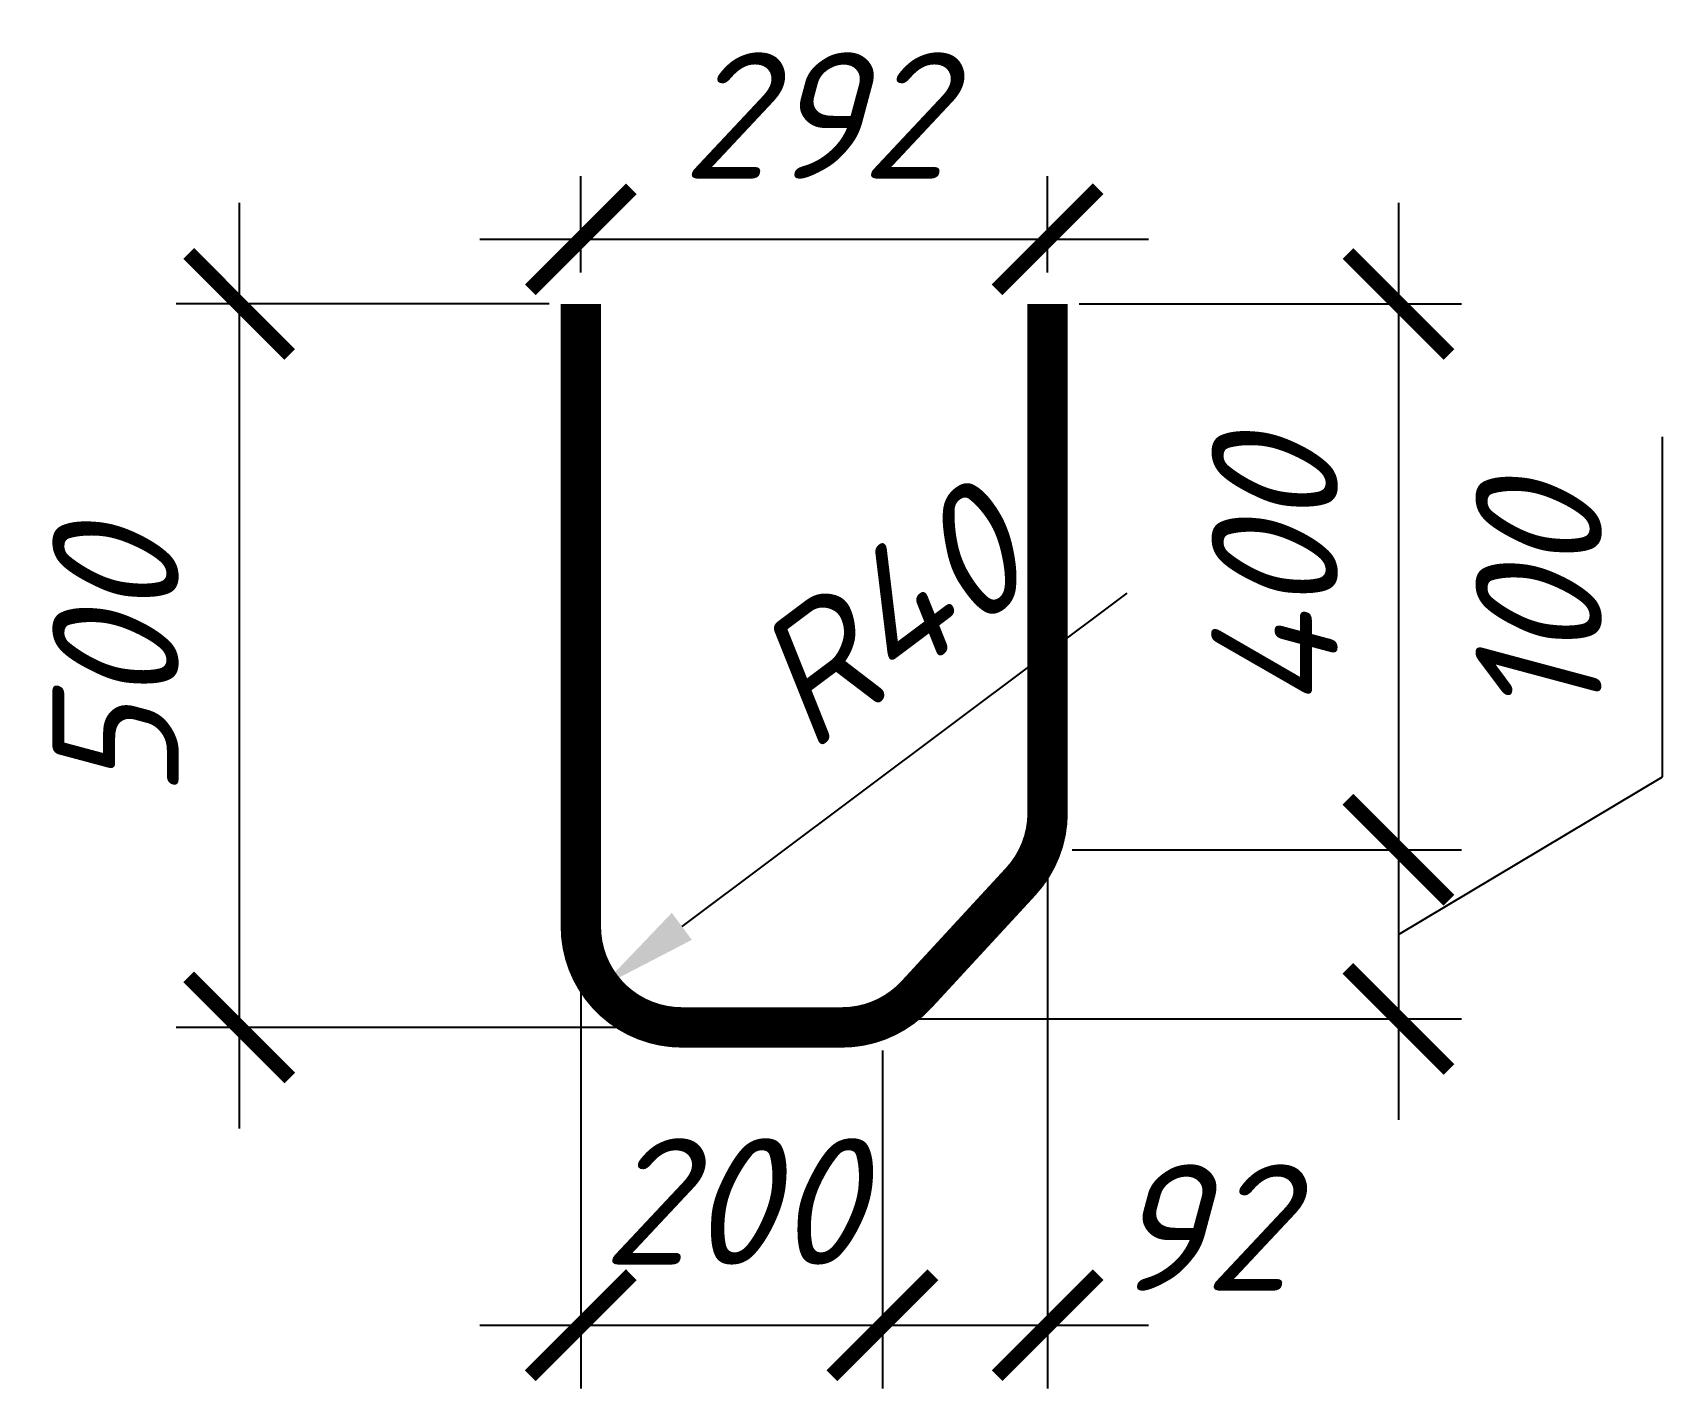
# Model space of a CAD drawing. Header units: millimetres. Extents: x -69292 to 68568, y 17750 to 120236.
# Drawn here: x -5250 to -2024, y 57704 to 60387 of the extents above; entities that cross this region are included whole.
import ezdxf

# ---------------------------------------------------------------- set-up
doc = ezdxf.new("R2010")
doc.units = ezdxf.units.MM
doc.header["$PDMODE"] = 3
doc.layers.get('0').update_dxf_attribs({"lineweight": 5})
doc.layers.get('Defpoints').update_dxf_attribs({"lineweight": 0})
doc.layers.add('#Dimensions', color=7, linetype='Continuous', lineweight=9)
doc.layers.add('#Арматура', color=152, linetype='Continuous', lineweight=30)
doc.styles.add('STEP PR', font='isocpeui.ttf')
doc.dimstyles.new('SPDS', dxfattribs={"dimscale": 10, "dimtxt": 2.5, "dimasz": 2, "dimexe": 1.25, "dimexo": 0.625, "dimtad": 1, "dimdec": 0, "dimrnd": 0.001, "dimtxsty": 'STEP PR', "dimblk": 'ARCHTICK', "dimcen": 2.5, "dimdle": 2, "dimclrd": 256, "dimclre": 256, "dimclrt": 7, "dimadec": 0, "dimazin": 2, "dimtfac": 0.75, "dimtdec": 0, "dimtmove": 1, "dimatfit": 3, "dimfxl": 1, "dimtolj": 1, "dimarcsym": 1})

# ---------------------------------------------------------------- blocks, each defined once
blk = doc.blocks.new('_ArchTick')
at = {"color": 0, "linetype": 'ByBlock', "const_width": 0.15}
blk.add_lwpolyline([(-0.5, -0.5), (0.5, 0.5)], dxfattribs=at)
blk = doc.blocks.new('*D227')
at = {"layer": '#Dimensions', "lineweight": -2, "transparency": 16777216}
for p, q in [((-4840.7, 60049.6), (-4840.7, 58218)), ((-4227.1, 59849.6), (-4965.7, 59849.6)), ((-4027.1, 58418), (-4965.7, 58418))]:
    blk.add_line(p, q, dxfattribs=at)
at = {"layer": 'Defpoints', "color": 0, "transparency": 16777216}
for p in [(-4164.6, 59849.6), (-4840.7, 58418), (-3964.6, 58418)]:
    blk.add_point(p, dxfattribs=at)
at = {"layer": '#Dimensions', "lineweight": -2, "transparency": 16777216, "xscale": 200, "yscale": 200, "zscale": 200}
for p, rotation in [((-4840.7, 59849.6), 90), ((-4840.7, 58418), 270)]:
    blk.add_blockref('_ArchTick', p, dxfattribs=dict(at, rotation=rotation))
at = {"layer": '#Dimensions', "transparency": 16777216, "insert": (-5085.7, 59133.8), "char_height": 250, "attachment_point": 5, "rotation": 90, "style": 'STEP PR'}
blk.add_mtext('\\A1;500', dxfattribs=at)
blk = doc.blocks.new('*D228')
at = {"layer": '#Dimensions', "lineweight": -2, "transparency": 16777216}
for p, q in [((-2546.1, 60049.6), (-2546.1, 58569.5)), ((-3178.1, 59849.6), (-2421.1, 59849.6)), ((-3191.9, 58769.5), (-2421.1, 58769.5))]:
    blk.add_line(p, q, dxfattribs=at)
at = {"layer": 'Defpoints', "color": 0, "transparency": 16777216}
for p in [(-3240.6, 59849.6), (-3254.4, 58769.5), (-2546.1, 58769.5)]:
    blk.add_point(p, dxfattribs=at)
at = {"layer": '#Dimensions', "lineweight": -2, "transparency": 16777216, "xscale": 200, "yscale": 200, "zscale": 200}
for p, rotation in [((-2546.1, 59849.6), 90), ((-2546.1, 58769.5), 270)]:
    blk.add_blockref('_ArchTick', p, dxfattribs=dict(at, rotation=rotation))
at = {"layer": '#Dimensions', "transparency": 16777216, "insert": (-2791.1, 59309.6), "char_height": 250, "attachment_point": 5, "rotation": 90, "style": 'STEP PR'}
blk.add_mtext('\\A1;400', dxfattribs=at)
blk = doc.blocks.new('*D229')
at = {"layer": '#Dimensions', "lineweight": -2, "transparency": 16777216}
for p, q in [((-2023.6, 58914), (-2023.6, 59586.9)), ((-2546.1, 58969.5), (-2546.1, 58234.8)), ((-2546.1, 58602.2), (-2023.6, 58914)), ((-3191.9, 58769.5), (-2421.1, 58769.5)), ((-3505, 58434.8), (-2421.1, 58434.8))]:
    blk.add_line(p, q, dxfattribs=at)
at = {"layer": 'Defpoints', "color": 0, "transparency": 16777216}
for p in [(-3254.4, 58769.5), (-3567.5, 58434.8), (-2546.1, 58434.8)]:
    blk.add_point(p, dxfattribs=at)
at = {"layer": '#Dimensions', "lineweight": -2, "transparency": 16777216, "xscale": 200, "yscale": 200, "zscale": 200}
for p, rotation in [((-2546.1, 58769.5), 90), ((-2546.1, 58434.8), 270)]:
    blk.add_blockref('_ArchTick', p, dxfattribs=dict(at, rotation=rotation))
at = {"layer": '#Dimensions', "transparency": 16777216, "insert": (-2268.6, 59250.5), "char_height": 250, "attachment_point": 5, "rotation": 90, "style": 'STEP PR'}
blk.add_mtext('\\A1;100', dxfattribs=at)
blk = doc.blocks.new('*D230')
at = {"layer": '#Dimensions', "lineweight": -2, "transparency": 16777216}
for p, q in [((-4164.6, 58555.5), (-4164.6, 57703.7)), ((-3567.5, 58372.3), (-3567.5, 57703.7)), ((-4364.6, 57828.7), (-3367.5, 57828.7))]:
    blk.add_line(p, q, dxfattribs=at)
at = {"layer": 'Defpoints', "color": 0, "transparency": 16777216}
for p in [(-4164.6, 58618), (-3567.5, 58434.8), (-3567.5, 57828.7)]:
    blk.add_point(p, dxfattribs=at)
at = {"layer": '#Dimensions', "lineweight": -2, "transparency": 16777216, "xscale": 200, "yscale": 200, "zscale": 200, "rotation": 180}
blk.add_blockref('_ArchTick', (-4164.6, 57828.7), dxfattribs=at)
at = {"layer": '#Dimensions', "lineweight": -2, "transparency": 16777216, "xscale": 200, "yscale": 200, "zscale": 200}
blk.add_blockref('_ArchTick', (-3567.5, 57828.7), dxfattribs=at)
at = {"layer": '#Dimensions', "transparency": 16777216, "insert": (-3866.1, 58073.7), "char_height": 250, "attachment_point": 5, "style": 'STEP PR'}
blk.add_mtext('\\A1;200', dxfattribs=at)
blk = doc.blocks.new('*D231')
at = {"layer": '#Dimensions', "lineweight": -2, "transparency": 16777216}
for p, q in [((-3240.6, 58779.9), (-3240.6, 57703.7)), ((-3567.5, 58372.3), (-3567.5, 57703.7)), ((-3767.5, 57828.7), (-3040.6, 57828.7))]:
    blk.add_line(p, q, dxfattribs=at)
at = {"layer": 'Defpoints', "color": 0, "transparency": 16777216}
for p in [(-3240.6, 58842.4), (-3567.5, 58434.8), (-3240.6, 57828.7)]:
    blk.add_point(p, dxfattribs=at)
at = {"layer": '#Dimensions', "lineweight": -2, "transparency": 16777216, "xscale": 200, "yscale": 200, "zscale": 200, "rotation": 180}
blk.add_blockref('_ArchTick', (-3567.5, 57828.7), dxfattribs=at)
at = {"layer": '#Dimensions', "lineweight": -2, "transparency": 16777216, "xscale": 200, "yscale": 200, "zscale": 200}
blk.add_blockref('_ArchTick', (-3240.6, 57828.7), dxfattribs=at)
at = {"layer": '#Dimensions', "transparency": 16777216, "insert": (-2938.9, 58022), "char_height": 250, "attachment_point": 5, "style": 'STEP PR'}
blk.add_mtext('\\A1;92', dxfattribs=at)
blk = doc.blocks.new('*D232')
at = {"layer": '#Dimensions', "lineweight": -2, "transparency": 16777216}
for p, q in [((-4164.6, 59912.1), (-4164.6, 60102.6)), ((-3240.6, 59912.1), (-3240.6, 60102.6)), ((-4364.6, 59977.6), (-3040.6, 59977.6))]:
    blk.add_line(p, q, dxfattribs=at)
at = {"layer": 'Defpoints', "color": 0, "transparency": 16777216}
for p in [(-3240.6, 59977.6), (-4164.6, 59849.6), (-3240.6, 59849.6)]:
    blk.add_point(p, dxfattribs=at)
at = {"layer": '#Dimensions', "lineweight": -2, "transparency": 16777216, "xscale": 200, "yscale": 200, "zscale": 200, "rotation": 180}
blk.add_blockref('_ArchTick', (-4164.6, 59977.6), dxfattribs=at)
at = {"layer": '#Dimensions', "lineweight": -2, "transparency": 16777216, "xscale": 200, "yscale": 200, "zscale": 200}
blk.add_blockref('_ArchTick', (-3240.6, 59977.6), dxfattribs=at)
at = {"layer": '#Dimensions', "transparency": 16777216, "insert": (-3702.6, 60222.6), "char_height": 250, "attachment_point": 5, "style": 'STEP PR'}
blk.add_mtext('\\A1;292', dxfattribs=at)
blk = doc.blocks.new('*D233')
at = {"layer": '#Dimensions', "lineweight": -2, "transparency": 16777216}
blk.add_line((-3083.7, 59277.6), (-3964.6, 58618), dxfattribs=at)
at = {"layer": '#Dimensions', "transparency": 16777216}
blk.add_solid([(-3984.6, 58644.7), (-3944.7, 58591.3), (-4124.7, 58498.1)], dxfattribs=at)
at = {"layer": 'Defpoints', "color": 0, "transparency": 16777216}
for p in [(-3964.6, 58618), (-4124.7, 58498.1)]:
    blk.add_point(p, dxfattribs=at)
at = {"layer": '#Dimensions', "transparency": 16777216, "insert": (-3559.9, 59227.2), "char_height": 250, "attachment_point": 5, "rotation": 36.8255, "style": 'STEP PR'}
blk.add_mtext('\\A1;R40', dxfattribs=at)

msp = doc.modelspace()

# ---------------------------------------------------------------- linework, layer by layer
at = {"layer": '#Арматура', "const_width": 80}
msp.add_lwpolyline([(-4164.6, 59849.6), (-4164.6, 58618, 0.414214), (-3964.6, 58418), (-3647.7, 58418, 0.209324), (-3500.8, 58482.3), (-3293.7, 58706.7, 0.188543), (-3240.6, 58842.4), (-3240.6, 59849.6)], format="xyb", dxfattribs=at)

# ---------------------------------------------------------------- dimensions: what is measured, and where the dimension line sits
at = {"layer": '#Dimensions'}
dim = msp.add_linear_dim(base=(-3240.6, 59977.6), p1=(-4164.6, 59849.6), p2=(-3240.6, 59849.6), text='292', dimstyle='SPDS', override={"dimscale": 100, "dimgap": 1.2, "dimrnd": 5, "dimblk1": 'ArchTick', "dimblk2": 'ArchTick', "dimsah": 1, "dimclrt": 256}, dxfattribs=at)
dim.commit()
dim.dimension.update_dxf_attribs({"geometry": '*D232', "text_midpoint": (-3702.6, 60222.6)})
for base, p1, p2, text, picture, middle in [((-4840.7, 58418), (-4164.6, 59849.6), (-3964.6, 58418), '500', '*D227', (-5085.7, 59133.8)), ((-2546.1, 58769.5), (-3240.6, 59849.6), (-3254.4, 58769.5), '400', '*D228', (-2791.1, 59309.6))]:
    dim = msp.add_linear_dim(base=base, p1=p1, p2=p2, angle=90, text=text, dimstyle='SPDS', override={"dimscale": 100, "dimgap": 1.2, "dimrnd": 5, "dimblk1": 'ArchTick', "dimblk2": 'ArchTick', "dimsah": 1, "dimclrt": 256}, dxfattribs=at)
    dim.commit()
    dim.dimension.update_dxf_attribs({"geometry": picture, "text_midpoint": middle})
dim = msp.add_linear_dim(base=(-2546.1, 58434.8), p1=(-3254.4, 58769.5), p2=(-3567.5, 58434.8), angle=90, text='100', dimstyle='SPDS', override={"dimscale": 100, "dimgap": 1.2, "dimrnd": 5, "dimblk1": 'ArchTick', "dimblk2": 'ArchTick', "dimsah": 1, "dimclrt": 256}, dxfattribs=at)
dim.commit()
dim.dimension.update_dxf_attribs({"geometry": '*D229', "text_midpoint": (-2023.6, 59034), "dimtype": 160})
dim = msp.add_radius_dim(center=(-3964.6, 58618), mpoint=(-4124.7, 58498.1), text='R40', dimstyle='SPDS', override={"dimscale": 100, "dimgap": 1.2, "dimrnd": 5, "dimblk1": 'ArchTick', "dimsah": 1, "dimclrt": 256}, dxfattribs=at)
dim.commit()
dim.dimension.update_dxf_attribs({"geometry": '*D233', "text_midpoint": (-3413, 59031.1), "dimtype": 164})
for base, p1, p2, text, picture, middle in [((-3240.6, 57828.7), (-3567.5, 58434.8), (-3240.6, 58842.4), '92', '*D231', (-2938.9, 57777)), ((-3567.5, 57828.7), (-4164.6, 58618), (-3567.5, 58434.8), '200', '*D230', (-3866.1, 57828.7))]:
    dim = msp.add_linear_dim(base=base, p1=p1, p2=p2, text=text, dimstyle='SPDS', override={"dimscale": 100, "dimgap": 1.2, "dimrnd": 5, "dimblk1": 'ArchTick', "dimblk2": 'ArchTick', "dimsah": 1, "dimclrt": 256}, dxfattribs=at)
    dim.commit()
    dim.dimension.update_dxf_attribs({"geometry": picture, "text_midpoint": middle, "dimtype": 160})

doc.saveas('drawing.dxf')
